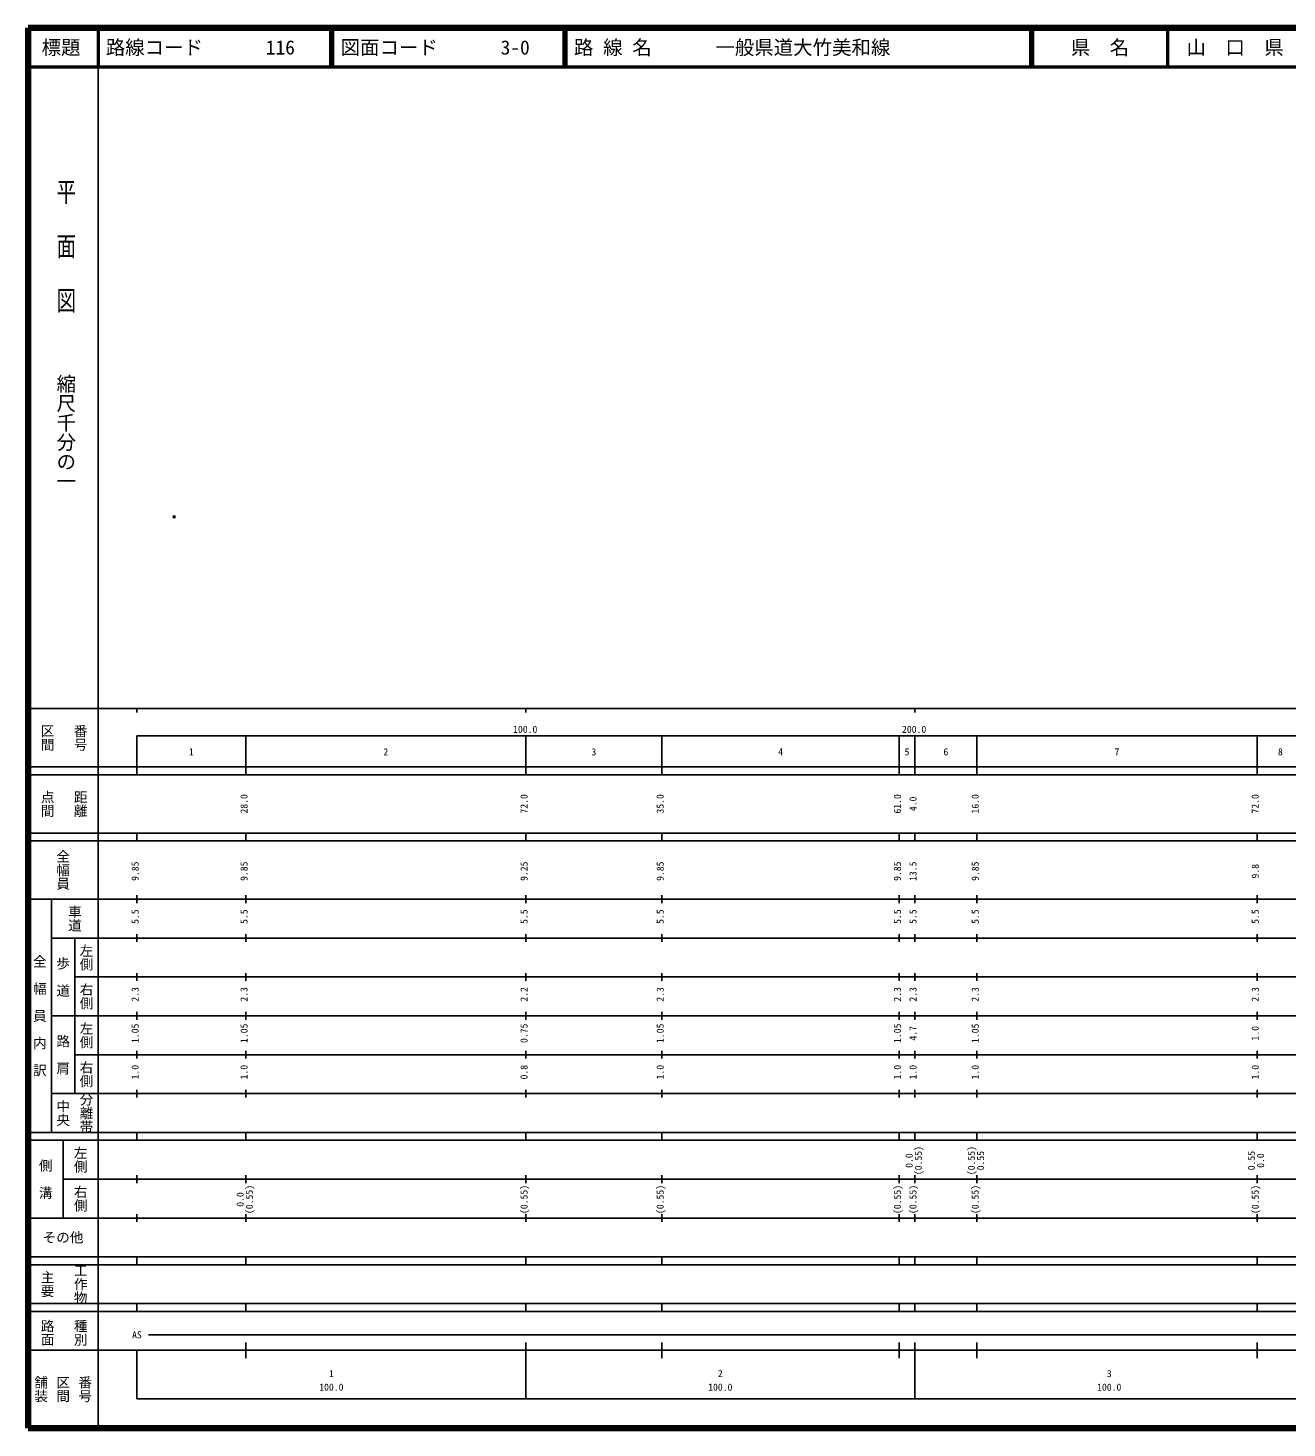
# Model space of a CAD drawing. Units: millimetres on the paper. Extents: x 40 to 680, y 20 to 380.
# Drawn here: x 40 to 363.7, y 20 to 380 of the extents above; entities that cross this region are included whole.
import ezdxf
from ezdxf.enums import TextEntityAlignment as Align

# ---------------------------------------------------------------- set-up
doc = ezdxf.new("R2010")
doc.units = ezdxf.units.MM
doc.header["$PDMODE"] = 32
doc.header["$PDSIZE"] = 0.5
doc.layers.add('M-OTRS', color=6, linetype='Continuous')
doc.layers.add('M-TTL-TXT', color=7, linetype='Continuous')
for name, color, linetype, lineweight in [('M-TTL', 2, 'Continuous', 140), ('M-TTL-BAND', 7, 'Continuous', 25), ('M-TTL-LINE', 7, 'Continuous', 50)]:
    doc.layers.add(name, color=color, linetype=linetype, lineweight=lineweight)
doc.styles.add('@ＭＳ ゴシック', font='')
doc.styles.add('ＭＳ ゴシック', font='')
doc.styles.get('@ＭＳ ゴシック').set_extended_font_data('@MS Gothic')
doc.styles.get('ＭＳ ゴシック').set_extended_font_data('MS Gothic')

msp = doc.modelspace()

# ---------------------------------------------------------------- linework, layer by layer
at = {"layer": 'M-OTRS'}
msp.add_point((77.607, 254.305), dxfattribs=at)
at = {"layer": 'M-TTL'}
for p, q in [((40, 380), (40, 20)), ((680, 380), (40, 380)), ((40, 20), (680, 20))]:
    msp.add_line(p, q, dxfattribs=at)
at = {"layer": 'M-TTL-BAND'}
for p, q in [((58, 370), (58, 20)), ((40, 205), (579, 205)), ((68, 205), (68, 204)), ((168, 205), (168, 204)), ((268, 205), (268, 204)), ((68, 198), (579, 198)), ((68, 198), (68, 188)), ((96, 188), (96, 198)), ((168, 188), (168, 198)), ((203, 188), (203, 198)), ((264, 188), (264, 198)), ((268, 188), (268, 198)), ((284, 188), (284, 198)), ((356, 188), (356, 198)), ((40, 190), (579, 190)), ((40, 188), (579, 188)), ((40, 173), (579, 173)), ((68, 171), (68, 173)), ((96, 171), (96, 173)), ((168, 171), (168, 173)), ((203, 171), (203, 173)), ((264, 171), (264, 173)), ((268, 171), (268, 173)), ((284, 171), (284, 173)), ((356, 171), (356, 173)), ((40, 171), (579, 171)), ((40, 156), (579, 156)), ((46, 96), (46, 156)), ((68, 155), (68, 157)), ((96, 155), (96, 157)), ((168, 155), (168, 157)), ((203, 155), (203, 157)), ((264, 155), (264, 157)), ((268, 155), (268, 157)), ((284, 155), (284, 157)), ((356, 155), (356, 157)), ((46, 146), (579, 146)), ((52, 146), (52, 106)), ((68, 145), (68, 147)), ((96, 145), (96, 147)), ((168, 145), (168, 147)), ((203, 145), (203, 147)), ((264, 145), (264, 147)), ((268, 145), (268, 147)), ((284, 145), (284, 147)), ((356, 145), (356, 147)), ((68, 135), (68, 137)), ((96, 135), (96, 137)), ((168, 135), (168, 137)), ((203, 135), (203, 137)), ((264, 135), (264, 137)), ((268, 135), (268, 137)), ((284, 135), (284, 137)), ((356, 135), (356, 137)), ((52, 136), (579, 136)), ((46, 126), (579, 126)), ((68, 125), (68, 127)), ((96, 125), (96, 127)), ((168, 125), (168, 127)), ((203, 125), (203, 127)), ((264, 125), (264, 127)), ((268, 125), (268, 127)), ((284, 125), (284, 127)), ((356, 125), (356, 127)), ((52, 116), (579, 116)), ((68, 115), (68, 117)), ((96, 115), (96, 117)), ((168, 115), (168, 117)), ((203, 115), (203, 117)), ((264, 115), (264, 117)), ((268, 115), (268, 117)), ((284, 115), (284, 117)), ((356, 115), (356, 117)), ((46, 106), (579, 106)), ((68, 105), (68, 107)), ((96, 105), (96, 107)), ((168, 105), (168, 107)), ((203, 105), (203, 107)), ((264, 105), (264, 107)), ((268, 105), (268, 107)), ((284, 105), (284, 107)), ((356, 105), (356, 107)), ((40, 96), (579, 96)), ((40, 94), (579, 94)), ((49, 94), (49, 74)), ((68, 94), (68, 96)), ((96, 94), (96, 96)), ((168, 94), (168, 96)), ((203, 94), (203, 96)), ((264, 94), (264, 96)), ((268, 94), (268, 96)), ((284, 94), (284, 96)), ((356, 94), (356, 96)), ((49, 84), (579, 84)), ((68, 83), (68, 85)), ((96, 83), (96, 85)), ((168, 83), (168, 85)), ((203, 83), (203, 85)), ((264, 83), (264, 85)), ((268, 83), (268, 85)), ((284, 83), (284, 85)), ((356, 83), (356, 85)), ((40, 74), (579, 74)), ((68, 73), (68, 75)), ((96, 73), (96, 75)), ((168, 73), (168, 75)), ((203, 73), (203, 75)), ((264, 73), (264, 75)), ((268, 73), (268, 75)), ((284, 73), (284, 75)), ((356, 73), (356, 75)), ((40, 64), (579, 64)), ((40, 62), (579, 62)), ((68, 62), (68, 64)), ((96, 62), (96, 64)), ((168, 62), (168, 64)), ((203, 62), (203, 64)), ((264, 62), (264, 64)), ((268, 62), (268, 64)), ((284, 62), (284, 64)), ((356, 62), (356, 64)), ((40, 52), (579, 52)), ((68, 50), (68, 52)), ((96, 50), (96, 52)), ((168, 50), (168, 52)), ((203, 50), (203, 52)), ((264, 50), (264, 52)), ((268, 50), (268, 52)), ((284, 50), (284, 52)), ((356, 50), (356, 52)), ((40, 50), (579, 50)), ((71, 44), (565, 44)), ((40, 40), (579, 40)), ((68, 40), (68, 27.5)), ((96, 38), (96, 42)), ((168, 27.5), (168, 42)), ((203, 38), (203, 42)), ((264, 38), (264, 42)), ((268, 27.5), (268, 42)), ((284, 38), (284, 42)), ((356, 38), (356, 42)), ((68, 27.5), (579, 27.5))]:
    msp.add_line(p, q, dxfattribs=at)
at = {"layer": 'M-TTL-LINE'}
for p, q in [((58, 380), (58, 370)), ((117.75, 380), (117.75, 370)), ((118.25, 380), (118.25, 370)), ((177.75, 380), (177.75, 370)), ((178.25, 380), (178.25, 370)), ((297.75, 380), (297.75, 370)), ((298.25, 380), (298.25, 370)), ((333, 380), (333, 370)), ((40, 370), (680, 370))]:
    msp.add_line(p, q, dxfattribs=at)

# ---------------------------------------------------------------- texts
at = {"layer": 'M-TTL-BAND', "style": '@ＭＳ ゴシック', "width": 1.4}
msp.add_text('平  面  図', height=3.666, rotation=270, dxfattribs=at).set_placement((49.777, 306.475), align=Align.MIDDLE_RIGHT)
at = {"layer": 'M-TTL-BAND', "style": '@ＭＳ ゴシック'}
msp.add_text('縮尺千分の一', height=3.666, rotation=270, dxfattribs=at).set_placement((49.777, 261.03), align=Align.MIDDLE_RIGHT)
for s, p in [('区間', (45, 197.5)), ('番号', (53.5, 197.5)), ('点間', (45, 180.5)), ('距離', (53.5, 180.5)), ('全幅員', (49, 163.5)), ('車道', (52, 151)), ('左側', (55, 141)), ('全\u3000幅\u3000員\u3000内\u3000訳', (43, 126)), ('歩\u3000道', (49, 136)), ('右側', (55, 131)), ('左側', (55, 121)), ('路\u3000肩', (49, 116)), ('右側', (55, 111)), ('分離帯', (55, 101)), ('中央', (49, 101)), ('左側', (53.5, 89)), ('側\u3000溝', (44.5, 84)), ('右側', (53.5, 79)), ('工作物', (53.5, 57)), ('主要', (45, 57)), ('路面', (45, 44.5)), ('種別', (53.5, 44.5)), ('舗装', (43.333, 30)), ('区間', (49, 30)), ('番号', (54.667, 30))]:
    msp.add_text(s, height=2.566, rotation=270, dxfattribs=at).set_placement(p, align=Align.MIDDLE_CENTER)
at = {"layer": 'M-TTL-BAND', "style": 'ＭＳ ゴシック'}
for s, p in [('100.0', (167.844, 198.195)), ('200.0', (267.844, 198.195)), ('1', (82, 192.405)), ('2', (132, 192.405)), ('3', (185.5, 192.405)), ('4', (233.5, 192.405)), ('5', (266, 192.405)), ('6', (276, 192.405)), ('7', (320, 192.405)), ('8', (362, 192.405)), ('AS', (68, 42.5)), ('1', (118, 32.523)), ('2', (218, 32.523)), ('3', (318, 32.523)), ('100.0', (118, 29.033)), ('100.0', (218, 29.033)), ('100.0', (318, 29.033))]:
    msp.add_text(s, height=1.833, dxfattribs=at).set_placement(p, align=Align.BOTTOM_CENTER)
for s, p in [('28.0', (97, 180.5)), ('72.0', (169, 180.5)), ('35.0', (204, 180.5)), ('61.0', (265, 180.5)), ('4.0', (269, 180.5)), ('16.0', (285, 180.5)), ('72.0', (357, 180.5)), ('9.85', (69, 163.174)), ('9.85', (97, 163.174)), ('9.25', (169, 163.174)), ('9.85', (204, 163.174)), ('9.85', (265, 163.174)), ('13.5', (269, 163.174)), ('9.85', (285, 163.174)), ('9.8', (357, 163.174)), ('5.5', (69, 151.5)), ('5.5', (97, 151.5)), ('5.5', (169, 151.5)), ('5.5', (204, 151.5)), ('5.5', (265, 151.5)), ('5.5', (269, 151.5)), ('5.5', (285, 151.5)), ('5.5', (357, 151.5)), ('2.3', (69, 131.5)), ('2.3', (97, 131.5)), ('2.2', (169, 131.5)), ('2.3', (204, 131.5)), ('2.3', (265, 131.5)), ('2.3', (269, 131.5)), ('2.3', (285, 131.5)), ('2.3', (357, 131.5)), ('1.05', (69, 121.5)), ('1.05', (97, 121.5)), ('0.75', (169, 121.5)), ('1.05', (204, 121.5)), ('1.05', (265, 121.5)), ('4.7', (269, 121.5)), ('1.05', (285, 121.5)), ('1.0', (357, 121.5)), ('1.0', (69, 111.5)), ('1.0', (97, 111.5)), ('0.8', (169, 111.5)), ('1.0', (204, 111.5)), ('1.0', (265, 111.5)), ('1.0', (269, 111.5)), ('1.0', (285, 111.5)), ('1.0', (357, 111.5)), ('0.0', (268, 88.764)), ('(0.55)', (270.37, 88.764)), ('(0.55)', (284, 88.764)), ('0.55', (286.37, 88.764)), ('0.55', (356, 88.764)), ('0.0', (358.37, 88.764)), ('0.0', (96, 78.764)), ('(0.55)', (98.37, 78.764)), ('(0.55)', (169, 78.764)), ('(0.55)', (204, 78.764)), ('(0.55)', (265, 78.764)), ('(0.55)', (269, 78.764)), ('(0.55)', (285, 78.764)), ('(0.55)', (357, 78.764))]:
    msp.add_text(s, height=1.833, rotation=90, dxfattribs=at).set_placement(p, align=Align.BOTTOM_CENTER)
msp.add_text('その他', height=2.566, dxfattribs=at).set_placement((49, 69), align=Align.MIDDLE_CENTER)
at = {"layer": 'M-TTL-TXT', "style": 'ＭＳ ゴシック'}
for s, p in [('標題', (48.5, 375)), ('県\u3000名', (315.625, 375)), ('山\u3000口\u3000県', (350.375, 375))]:
    msp.add_text(s, height=3.666, dxfattribs=at).set_placement(p, align=Align.MIDDLE_CENTER)
for s, p in [('路線コード', (60, 375)), ('116', (101.142, 375)), ('図面コード', (120.38, 375)), ('3-0', (161.521, 375)), ('路 線 名', (180.38, 375)), ('一般県道大竹美和線', (216.734, 375))]:
    msp.add_text(s, height=3.666, dxfattribs=at).set_placement(p, align=Align.MIDDLE_LEFT)

doc.saveas('drawing.dxf')
